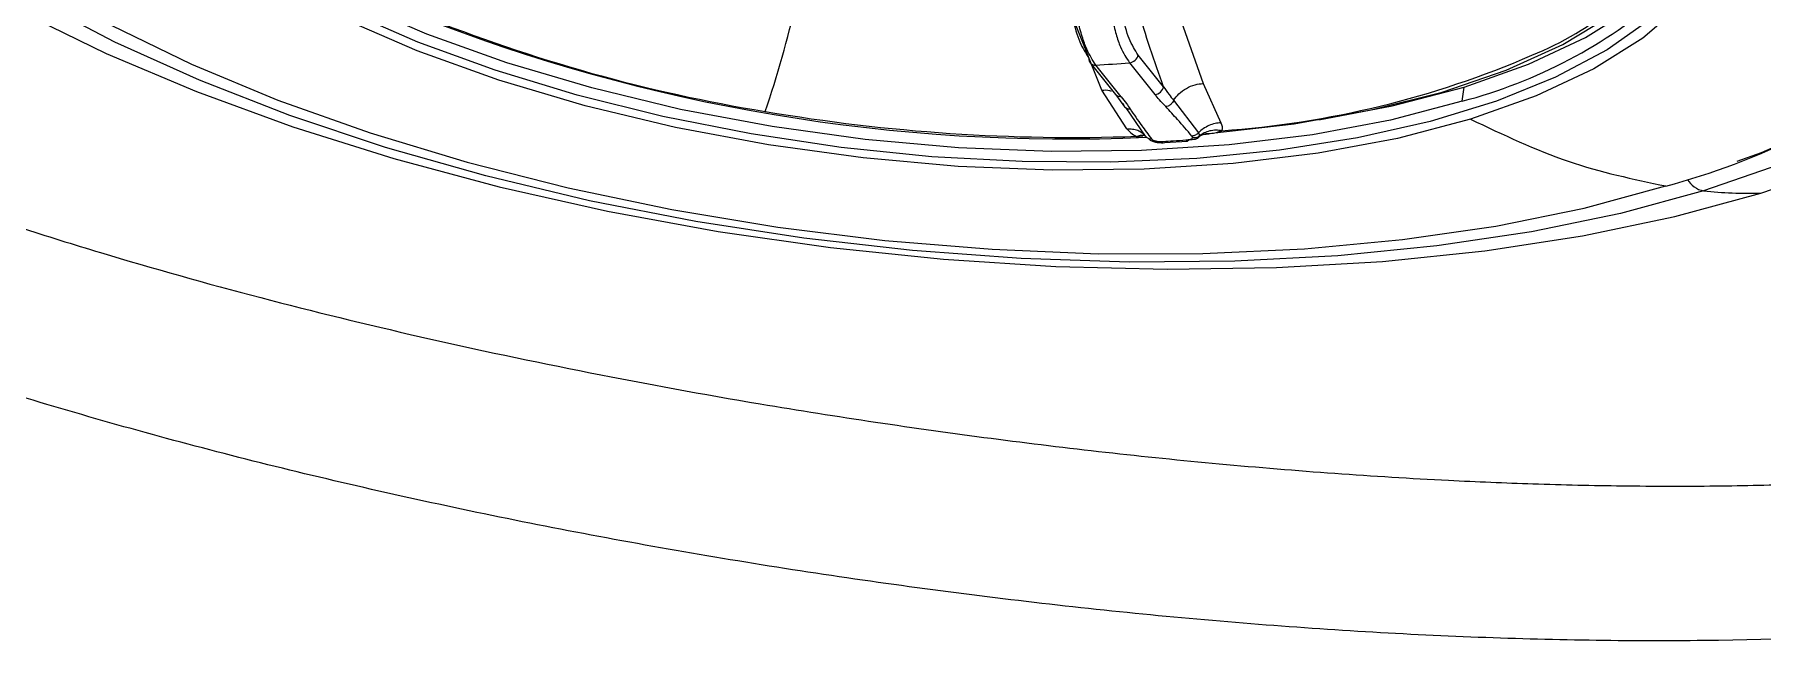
# Model space of a CAD drawing. Extents: x 939 to 1039, y 781 to 934.
# Drawn here: x 966.304 to 968.757, y 875.457 to 876.318 of the extents above; entities that cross this region are included whole.
import ezdxf

# ---------------------------------------------------------------- set-up
doc = ezdxf.new("R2010")
doc.units = 0
doc.header["$MEASUREMENT"] = 0
doc.layers.add('1', color=4, linetype='Continuous')

# ---------------------------------------------------------------- blocks, each defined once
blk = doc.blocks.new('Envoy')
at = {"layer": '1', "color": 3, "linetype": 'Continuous', "lineweight": 25}
for p, q in [((29.1653, 77.065), (29.1268, 77.1611)), ((29.2749, 77.1709), (29.3091, 77.0746)), ((29.1487, 77.1039), (29.1848, 77.0589)), ((29.1927, 77.0557), (29.1566, 77.1007)), ((29.2045, 77.1039), (29.2406, 77.0589)), ((29.2528, 77.0699), (29.2167, 77.1149)), ((29.3091, 77.0746), (29.3343, 77.0187)), ((29.2009, 77.0099), (29.1653, 77.065)), ((29.1851, 77.0586), (29.1848, 77.0589)), ((29.1851, 77.0586), (29.1976, 77.0414)), ((29.2671, 77.0506), (29.3023, 77.0046)), ((29.6767, 77.0493), (29.6792, 77.0694)), ((29.2274, 76.9996), (29.1996, 77.0399)), ((29.2226, 77.0046), (29.2274, 76.9996)), ((29.2143, 76.9994), (29.2234, 76.9988)), ((29.2543, 76.9906), (29.2868, 76.9927))]:
    blk.add_line(p, q, dxfattribs=at)
at = {"layer": '1', "color": 3, "linetype": 'Continuous', "lineweight": 25, "flags": 128}
for points in [[(30.1003, 76.9187), (30.2125, 76.9573)], [(30.1273, 76.9593), (30.0192, 76.922)], [(29.7483, 77.7564), (29.8346, 77.7028), (29.9087, 77.6466), (29.9697, 77.5883), (30.0169, 77.5288), (30.0496, 77.4688), (30.0675, 77.4089), (30.0703, 77.3501), (30.058, 77.2929), (30.0307, 77.2382), (29.9889, 77.1867), (29.9329, 77.1389), (29.8636, 77.0954), (29.7817, 77.0569), (29.6884, 77.0239)], [(30.0671, 76.964), (30.1013, 76.9767), (30.1966, 77.0184), (30.2808, 77.0647), (30.3529, 77.1154), (30.4125, 77.17), (30.459, 77.228), (30.492, 77.2889), (30.5113, 77.3522), (30.5166, 77.4173), (30.508, 77.4838), (30.4855, 77.551), (30.452, 77.6141)], [(27.4223, 77.3982), (27.4821, 77.3412), (27.5629, 77.2773), (27.6555, 77.2157), (27.7593, 77.1571), (27.8731, 77.1021), (27.996, 77.051), (28.1269, 77.0044), (28.2645, 76.9627), (28.4077, 76.9263), (28.5551, 76.8955), (28.7055, 76.8705), (28.8573, 76.8516), (29.0094, 76.8391), (29.1602, 76.8329), (29.3085, 76.8331), (29.4528, 76.8398), (29.5919, 76.8529), (29.7245, 76.8722), (29.8495, 76.8977), (29.9656, 76.929)], [(29.6792, 77.0694), (29.7709, 77.1019), (29.8514, 77.1398), (29.9196, 77.1825), (29.9746, 77.2295), (30.0158, 77.2802), (30.0426, 77.334), (30.0524, 77.3716)], [(27.3623, 77.3494), (27.4254, 77.3017), (27.5237, 77.237), (27.6329, 77.1754), (27.7522, 77.1171), (27.8805, 77.0629), (28.017, 77.013), (28.1604, 76.9678), (28.3097, 76.9278), (28.4636, 76.8933), (28.6208, 76.8645), (28.7802, 76.8417), (28.9404, 76.8251), (29.1001, 76.8147), (29.2581, 76.8107), (29.413, 76.8131), (29.5637, 76.8219), (29.7089, 76.837), (29.8475, 76.8583), (29.9783, 76.8856), (30.1003, 76.9187)], [(30.0192, 76.922), (29.9014, 76.8901), (29.7748, 76.864), (29.6406, 76.8439), (29.4999, 76.8299), (29.3539, 76.8223), (29.2038, 76.8209), (29.0509, 76.826), (28.8966, 76.8373), (28.7421, 76.8549), (28.5888, 76.8786), (28.438, 76.9081), (28.2909, 76.9432), (28.1488, 76.9836), (28.013, 77.0291), (27.8845, 77.0791), (27.7645, 77.1332), (27.654, 77.1911), (27.554, 77.2521), (27.4652, 77.3158), (27.4185, 77.3545)], [(30.0564, 77.3533), (30.0493, 77.3156), (30.0275, 77.2626), (29.9921, 77.2124), (29.9435, 77.1654), (29.8823, 77.1222), (29.8092, 77.0834), (29.7251, 77.0494), (29.631, 77.0205), (29.528, 76.9972), (29.4172, 76.9797), (29.3, 76.9682), (29.1778, 76.9628), (29.0519, 76.9636), (28.9239, 76.9706), (28.7953, 76.9838), (28.6675, 77.0028), (28.5421, 77.0276), (28.4205, 77.0579), (28.3042, 77.0932), (28.1945, 77.1332), (28.0928, 77.1775), (28.0001, 77.2253)], [(29.3122, 77.0033), (29.3215, 77.004), (29.438, 77.0174), (29.5473, 77.0369), (29.6481, 77.0624), (29.7392, 77.0936), (29.8194, 77.13), (29.8876, 77.1712), (29.9431, 77.2167), (29.9851, 77.2659), (30.0131, 77.3181)], [(29.6767, 77.0493), (29.5748, 77.0225), (29.4641, 77.0017), (29.3459, 76.9873), (29.2217, 76.9793), (29.0931, 76.978), (28.9617, 76.9833), (28.8291, 76.9952), (28.6971, 77.0134), (28.5673, 77.0378), (28.4413, 77.0681), (28.3207, 77.1039), (28.207, 77.1447), (28.1016, 77.1901), (28.006, 77.2394)], [(29.6884, 77.0239), (29.5847, 76.9966), (29.4721, 76.9755), (29.3518, 76.9608), (29.2255, 76.9527), (29.0947, 76.9514), (28.9611, 76.9568), (28.8263, 76.9688), (28.692, 76.9874), (28.56, 77.0122), (28.4318, 77.043), (28.3092, 77.0794), (28.1935, 77.1209), (28.0864, 77.1671), (27.9891, 77.2172)], [(29.4733, 77.0229), (29.5773, 77.0426), (29.6792, 77.0694)]]:
    blk.add_lwpolyline(points, dxfattribs=at)
at = {"layer": '1', "color": 3, "linetype": 'Continuous', "lineweight": 25}
for centre, radius, start, end in [((29.6084, 77.5297), 0.4475, 291.9247, 327.5043), ((29.4933, 77.7438), 0.7183, 284.7979, 310.8072), ((29.1158, 79.508), 2.5123, 248.3916, 272.5619), ((27.1973, 77.5419), 1.5741, 341.2087, 347.0919), ((29.0546, 79.2882), 2.2831, 248.0188, 260.7484), ((29.1556, 77.1093), 0.0087, 173.6962, 277.1531), ((29.0708, 78.7609), 1.6624, 272.9589, 274.6106), ((29.2034, 77.1174), 0.0135, 274.5993, 349.5571), ((29.2411, 78.353), 1.3489, 274.0202, 293.3406), ((29.7158, 77.8776), 0.981, 284.7535, 308.6332), ((29.1918, 77.0649), 0.00917, 222.7588, 275.9143), ((29.2395, 77.0724), 0.0135, 274.5804, 349.587), ((29.1236, 79.589), 2.5911, 260.3115, 272.0061), ((30.0256, 76.9546), 0.0333, 208.5191, 258.9222), ((30.0894, 77.6558), 0.7372, 264.536, 270.8483)]:
    blk.add_arc(centre, radius, start, end, dxfattribs=at)
for points, knots in [([(26.2097, 77.7879), (26.2242, 77.8349), (26.2534, 77.9291), (26.3547, 78.0641), (26.4851, 78.181), (26.6353, 78.2801), (26.7936, 78.3627), (26.9738, 78.4379), (27.1743, 78.5047), (27.3933, 78.5622), (27.6284, 78.6097), (27.8771, 78.6464), (28.165, 78.6746), (28.4922, 78.6887), (28.8544, 78.6822), (29.2142, 78.6532), (29.5647, 78.6019), (29.8998, 78.5284), (30.2143, 78.4336), (30.5042, 78.3186), (30.7661, 78.185), (30.9971, 78.0348), (31.1947, 77.8706), (31.3563, 77.6955), (31.4798, 77.5134), (31.5616, 77.3289), (31.6035, 77.1461), (31.5929, 77.0326), (31.5876, 76.9756)], [0, 0, 0, 0, 0.0410948, 0.0823502, 0.1238303, 0.1551308, 0.186607, 0.2182697, 0.2501178, 0.2821379, 0.3143035, 0.3465722, 0.378889, 0.4219359, 0.4648141, 0.5073831, 0.5495468, 0.5912599, 0.6325332, 0.6734258, 0.7140397, 0.7544985, 0.7949284, 0.8354527, 0.8761717, 0.9171518, 0.9584283, 1, 1, 1, 1]), ([(26.4234, 77.8897), (26.4182, 77.8465), (26.4079, 77.7603), (26.4451, 77.6288), (26.5051, 77.5258), (26.5679, 77.4491), (26.6171, 77.3974), (26.6744, 77.3452), (26.7339, 77.2975), (26.7968, 77.2521), (26.8624, 77.2089), (26.9291, 77.1689), (27.0046, 77.1269), (27.0899, 77.0831), (27.1908, 77.0361), (27.2916, 76.993), (27.3974, 76.9511), (27.5103, 76.9099), (27.627, 76.8706), (27.7784, 76.8233), (27.9669, 76.7704), (28.1996, 76.7135), (28.437, 76.6631), (28.7079, 76.6136), (29.0076, 76.5689), (29.3358, 76.5322), (29.5916, 76.5137), (29.7804, 76.5058), (29.9071, 76.5029), (30.0341, 76.5027), (30.1492, 76.5053), (30.2583, 76.5102), (30.3619, 76.5174), (30.4536, 76.5265), (30.5307, 76.5361), (30.5943, 76.5455), (30.6556, 76.5561), (30.7144, 76.5677), (30.7713, 76.5806), (30.8269, 76.595), (30.8993, 76.6162), (30.984, 76.6462), (31.0752, 76.6873), (31.156, 76.7333), (31.227, 76.7848), (31.2884, 76.8423), (31.3466, 76.9147), (31.3972, 77.0056), (31.4141, 77.082), (31.4227, 77.1207)], [0, 0, 0, 0, 0.0403403, 0.0804322, 0.1217357, 0.1370755, 0.1538099, 0.1719332, 0.1885309, 0.2017165, 0.2184938, 0.2335958, 0.2444878, 0.2643727, 0.2825285, 0.2989628, 0.3160658, 0.3345248, 0.3521893, 0.3690642, 0.4011673, 0.4319958, 0.463876, 0.4952605, 0.5374563, 0.5793316, 0.6223281, 0.6385587, 0.6560179, 0.6747155, 0.6922348, 0.7059548, 0.7233228, 0.739659, 0.7494762, 0.7609695, 0.7715281, 0.7811482, 0.792209, 0.8027403, 0.8127394, 0.8348202, 0.8557812, 0.8756125, 0.8967697, 0.9175801, 0.93804, 0.9686181, 1, 1, 1, 1]), ([(31.5876, 76.9756), (31.5778, 76.9346), (31.558, 76.8524), (31.4952, 76.7411), (31.4083, 76.6404), (31.2958, 76.5521), (31.1596, 76.4766), (31.001, 76.414), (30.8219, 76.3643), (30.6023, 76.3226), (30.3371, 76.2934), (30.0235, 76.2808), (29.6911, 76.2859), (29.3453, 76.3076), (28.992, 76.3447), (28.6373, 76.3962), (28.2873, 76.4613), (27.9482, 76.5391), (27.6258, 76.6288), (27.3257, 76.7294), (27.0529, 76.8401), (26.8118, 76.9597), (26.6063, 77.0871), (26.4396, 77.221), (26.314, 77.3599), (26.2325, 77.5021), (26.1924, 77.6458), (26.2039, 77.7405), (26.2097, 77.7879)], [0, 0, 0, 0, 0.031165, 0.062459, 0.093861, 0.125346, 0.156891, 0.18848, 0.220096, 0.25173, 0.293906, 0.336084, 0.378254, 0.420406, 0.462528, 0.504605, 0.546611, 0.588521, 0.630312, 0.671961, 0.713449, 0.754765, 0.795911, 0.8369, 0.87776, 0.918528, 0.959255, 1, 1, 1, 1]), ([(29.2528, 77.0699), (29.2399, 77.1058), (29.2169, 77.1699), (29.2024, 77.2484), (29.1959, 77.2829)], [0, 0, 0, 0, 0.559797, 1, 1, 1, 1]), ([(29.1566, 77.1007), (29.1522, 77.1075), (29.1451, 77.1184), (29.1369, 77.1414), (29.1308, 77.1645), (29.1266, 77.1904), (29.1241, 77.2198), (29.1246, 77.2383), (29.1249, 77.2489)], [0, 0, 0, 0, 0.223174, 0.354788, 0.499493, 0.670244, 0.810708, 1, 1, 1, 1]), ([(29.1766, 77.2523), (29.1759, 77.2417), (29.1745, 77.2232), (29.176, 77.1938), (29.1795, 77.1678), (29.185, 77.1446), (29.1928, 77.1216), (29.2, 77.1107), (29.2045, 77.1039)], [0, 0, 0, 0, 0.18918, 0.329348, 0.499669, 0.644696, 0.776573, 1, 1, 1, 1]), ([(29.2167, 77.1149), (29.2122, 77.122), (29.2033, 77.1361), (29.1943, 77.1707), (29.1898, 77.2102), (29.1914, 77.2358), (29.1922, 77.2486)], [0, 0, 0, 0, 0.249638, 0.500115, 0.750539, 1, 1, 1, 1]), ([(29.1177, 77.2436), (29.1175, 77.2309), (29.1172, 77.2054), (29.1233, 77.166), (29.1334, 77.1314), (29.1424, 77.1173), (29.1469, 77.1103)], [0, 0, 0, 0, 0.249692, 0.500196, 0.750585, 1, 1, 1, 1]), ([(29.2671, 77.0506), (29.2694, 77.0538), (29.274, 77.0602), (29.2849, 77.0679), (29.2971, 77.0732), (29.3052, 77.0741), (29.3091, 77.0746)], [0, 0, 0, 0, 0.250727, 0.510502, 0.764603, 1, 1, 1, 1]), ([(29.1653, 77.065), (29.1691, 77.0653), (29.174, 77.0656), (29.1777, 77.0641), (29.1784, 77.0638)], [0, 0, 0, 0, 0.803108, 1, 1, 1, 1]), ([(29.1927, 77.0557), (29.1953, 77.0525), (29.1997, 77.0467), (29.2036, 77.0409), (29.2053, 77.0383)], [0, 0, 0, 0, 0.559994, 1, 1, 1, 1]), ([(29.2558, 77.0417), (29.2528, 77.0449), (29.2474, 77.0506), (29.2427, 77.0564), (29.2406, 77.0589)], [0, 0, 0, 0, 0.559969, 1, 1, 1, 1]), ([(29.2528, 77.0699), (29.2553, 77.0663), (29.2599, 77.0598), (29.2649, 77.0534), (29.2671, 77.0506)], [0, 0, 0, 0, 0.558534, 1, 1, 1, 1]), ([(29.2671, 77.0506), (29.2666, 77.0495), (29.2655, 77.0472), (29.2627, 77.0444), (29.2593, 77.0423), (29.257, 77.0419), (29.2558, 77.0417)], [0, 0, 0, 0, 0.243111, 0.5000613, 0.7569473, 1, 1, 1, 1]), ([(29.1954, 77.0459), (29.1957, 77.0448), (29.1963, 77.0426), (29.1986, 77.0401), (29.2017, 77.0385), (29.2042, 77.0384), (29.2053, 77.0383)], [0, 0, 0, 0, 0.243136, 0.4999715, 0.7568931, 1, 1, 1, 1]), ([(29.2053, 77.0383), (29.2107, 77.0304), (29.2203, 77.0163), (29.231, 77.0022), (29.2356, 76.996)], [0, 0, 0, 0, 0.559998, 1, 1, 1, 1]), ([(29.2931, 76.9998), (29.2864, 77.0076), (29.2745, 77.0216), (29.2615, 77.0355), (29.2558, 77.0417)], [0, 0, 0, 0, 0.560002, 1, 1, 1, 1]), ([(29.2009, 77.0099), (29.2036, 77.01), (29.209, 77.0102), (29.2165, 77.0084), (29.2205, 77.0059), (29.2226, 77.0046)], [0, 0, 0, 0, 0.324558, 0.660818, 1, 1, 1, 1]), ([(29.2009, 77.0099), (29.2026, 77.008), (29.206, 77.0041), (29.2115, 77.001), (29.2143, 76.9994)], [0, 0, 0, 0, 0.495807, 1, 1, 1, 1]), ([(29.2143, 76.9994), (29.2162, 77.0001), (29.22, 77.0014), (29.2245, 77.0014), (29.2266, 77.0003), (29.2273, 76.9999)], [0, 0, 0, 0, 0.391453, 0.796081, 1, 1, 1, 1]), ([(29.3023, 77.0046), (29.3017, 77.0039), (29.3004, 77.0026), (29.2981, 77.0012), (29.2956, 77.0001), (29.294, 76.9999), (29.2931, 76.9998)], [0, 0, 0, 0, 0.246801, 0.500057, 0.753213, 1, 1, 1, 1]), ([(29.3019, 76.9976), (29.3026, 76.9982), (29.3045, 76.9999), (29.3075, 77.0015), (29.3103, 77.0026), (29.3109, 77.0025), (29.3113, 77.0025)], [0, 0, 0, 0, 0.156564, 0.44003, 0.717551, 1, 1, 1, 1]), ([(29.3343, 77.0187), (29.3315, 77.0185), (29.3257, 77.018), (29.3171, 77.015), (29.309, 77.0106), (29.3045, 77.0066), (29.3023, 77.0046)], [0, 0, 0, 0, 0.2435436, 0.4957708, 0.7502463, 1, 1, 1, 1]), ([(29.3023, 77.0046), (29.3027, 77.0038), (29.3036, 77.0021), (29.3035, 77.0006), (29.3034, 76.9999)], [0, 0, 0, 0, 0.50309, 1, 1, 1, 1]), ([(29.3357, 77.0075), (29.3328, 77.0078), (29.327, 77.0085), (29.3183, 77.0073), (29.3101, 77.0046), (29.3056, 77.0014), (29.3034, 76.9999)], [0, 0, 0, 0, 0.243972, 0.496142, 0.75036, 1, 1, 1, 1]), ([(29.3111, 77.0026), (29.3138, 77.0028), (29.3235, 77.0034), (29.3306, 77.0058), (29.3357, 77.0075)], [0, 0, 0, 0, 0.27533, 1, 1, 1, 1]), ([(29.3357, 77.0075), (29.3361, 77.0093), (29.3369, 77.0128), (29.3351, 77.0168), (29.3343, 77.0187)], [0, 0, 0, 0, 0.504211, 1, 1, 1, 1]), ([(29.6884, 77.0239), (29.7346, 77.0019), (29.827, 76.9581), (29.9194, 76.9387), (29.9656, 76.929)], [0, 0, 0, 0, 0.500001, 1, 1, 1, 1]), ([(29.2274, 76.9996), (29.2278, 76.999), (29.2288, 76.9979), (29.2308, 76.9967), (29.2331, 76.996), (29.2348, 76.996), (29.2356, 76.996)], [0, 0, 0, 0, 0.246545, 0.499837, 0.753165, 1, 1, 1, 1]), ([(29.2329, 76.9952), (29.2318, 76.9959), (29.2295, 76.9972), (29.2281, 76.9988), (29.2274, 76.9996)], [0, 0, 0, 0, 0.494405, 1, 1, 1, 1]), ([(29.2329, 76.9952), (29.2333, 76.9948), (29.2339, 76.994), (29.2353, 76.9933), (29.2369, 76.9931), (29.2381, 76.9935), (29.2387, 76.9936)], [0, 0, 0, 0, 0.246935, 0.499929, 0.753102, 1, 1, 1, 1]), ([(29.2348, 76.9936), (29.2365, 76.9929), (29.2395, 76.9915), (29.245, 76.9906), (29.25, 76.9904), (29.253, 76.9905), (29.2544, 76.9906)], [0, 0, 0, 0, 0.288181, 0.541436, 0.779391, 1, 1, 1, 1]), ([(29.2356, 76.996), (29.2361, 76.9955), (29.2368, 76.9947), (29.2381, 76.9939), (29.2387, 76.9936)], [0, 0, 0, 0, 0.557095, 1, 1, 1, 1]), ([(29.2522, 76.9918), (29.2508, 76.9917), (29.248, 76.9916), (29.2441, 76.992), (29.2409, 76.9927), (29.2394, 76.9933), (29.2387, 76.9936)], [0, 0, 0, 0, 0.316295, 0.605127, 0.81092, 1, 1, 1, 1]), ([(29.2846, 76.9939), (29.2786, 76.9935), (29.2678, 76.9928), (29.257, 76.9921), (29.2522, 76.9918)], [0, 0, 0, 0, 0.559973, 1, 1, 1, 1]), ([(29.294, 76.9973), (29.2937, 76.9968), (29.2932, 76.9958), (29.29, 76.9945), (29.2867, 76.9942), (29.2846, 76.9939)], [0, 0, 0, 0, 0.243322, 0.515994, 1, 1, 1, 1]), ([(29.2889, 76.9947), (29.2886, 76.9942), (29.288, 76.9932), (29.2869, 76.9926), (29.2858, 76.9928), (29.285, 76.9935), (29.2846, 76.9939)], [0, 0, 0, 0, 0.245663, 0.499927, 0.754255, 1, 1, 1, 1]), ([(29.2889, 76.9947), (29.2905, 76.9948), (29.2939, 76.995), (29.2983, 76.9955), (29.302, 76.9969), (29.3029, 76.9988), (29.3034, 76.9999)], [0, 0, 0, 0, 0.210822, 0.445719, 0.703437, 1, 1, 1, 1]), ([(29.294, 76.9973), (29.294, 76.9977), (29.294, 76.9986), (29.2934, 76.9994), (29.2931, 76.9998)], [0, 0, 0, 0, 0.562738, 1, 1, 1, 1]), ([(29.3034, 76.9999), (29.3027, 76.9994), (29.3014, 76.9984), (29.2991, 76.9975), (29.2965, 76.9971), (29.2948, 76.9972), (29.294, 76.9973)], [0, 0, 0, 0, 0.247173, 0.499934, 0.75293, 1, 1, 1, 1])]:
    blk.add_open_spline(points, degree=3, knots=knots, dxfattribs=at)

msp = doc.modelspace()

# ---------------------------------------------------------------- block references
at = {"layer": '1'}
msp.add_blockref('Envoy', (938.6538, 799.1744), dxfattribs=at)

doc.saveas('drawing.dxf')
